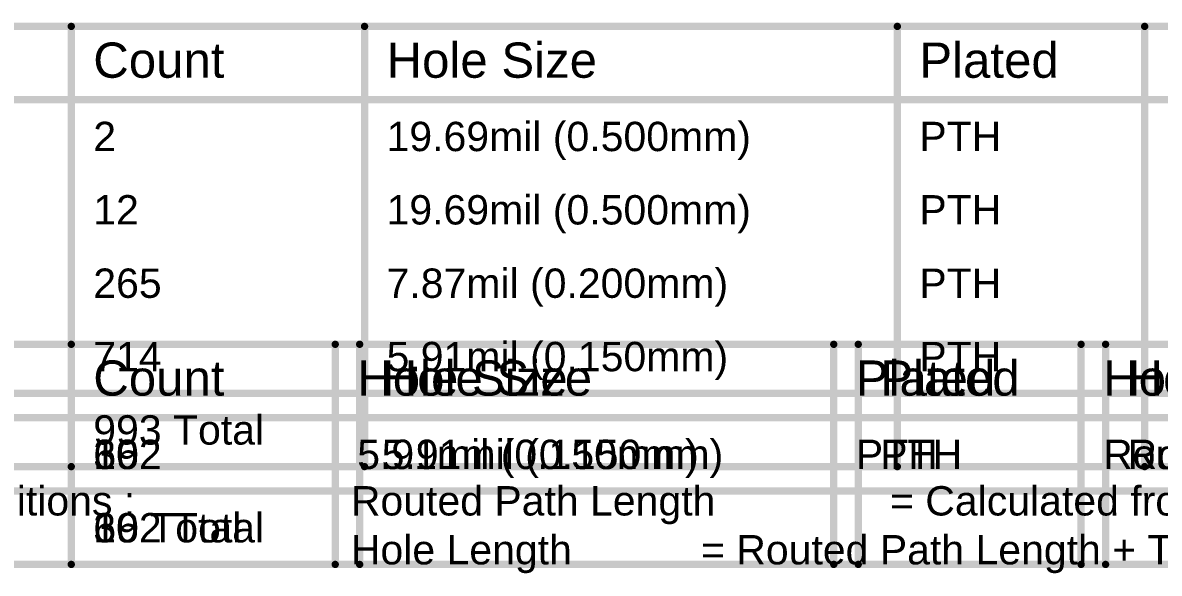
# Model space of a CAD drawing. Header units: inches. Extents: x -6 to 283, y -12 to 154.
# Drawn here: x 24.3 to 83.3, y 39.6 to 68.2 of the extents above; entities that cross this region are included whole.
import ezdxf

# ---------------------------------------------------------------- set-up
doc = ezdxf.new("R2010")
doc.units = ezdxf.units.IN
doc.layers.add('Drill Drawing', color=1, linetype='Continuous')
doc.styles.add('Arial', font='', dxfattribs={"height": 0.2})
doc.styles.get('Arial').set_extended_font_data('Arial')

msp = doc.modelspace()

# ---------------------------------------------------------------- linework, layer by layer
at = {"layer": 'Drill Drawing'}
for points in [[(12.823, 67.962, 0.381, 0.381, 0), (282.852, 67.962, 0.381, 0.381, 0)], [(26.816, 45.102, 0.381, 0.381, 0), (26.816, 67.962, 0.381, 0.381, 0)], [(42.052, 45.102, 0.381, 0.381, 0), (42.052, 67.962, 0.381, 0.381, 0)], [(69.729, 45.102, 0.381, 0.381, 0), (69.729, 67.962, 0.381, 0.381, 0)], [(82.579, 45.102, 0.381, 0.381, 0), (82.579, 67.962, 0.381, 0.381, 0)], [(12.823, 64.152, 0.381, 0.381, 0), (282.852, 64.152, 0.381, 0.381, 0)], [(12.823, 51.453, 0.381, 0.381, 0), (271.934, 51.453, 0.381, 0.381, 0)], [(12.823, 51.453, 0.381, 0.381, 0), (276.504, 51.453, 0.381, 0.381, 0)], [(12.823, 51.453, 0.381, 0.381, 0), (273.457, 51.453, 0.381, 0.381, 0)], [(26.816, 40.023, 0.381, 0.381, 0), (26.816, 51.453, 0.381, 0.381, 0)], [(26.816, 40.023, 0.381, 0.381, 0), (26.816, 51.453, 0.381, 0.381, 0)], [(26.816, 40.023, 0.381, 0.381, 0), (26.816, 51.453, 0.381, 0.381, 0)], [(40.528, 40.023, 0.381, 0.381, 0), (40.528, 51.453, 0.381, 0.381, 0)], [(40.528, 40.023, 0.381, 0.381, 0), (40.528, 51.453, 0.381, 0.381, 0)], [(41.798, 40.023, 0.381, 0.381, 0), (41.798, 51.453, 0.381, 0.381, 0)], [(66.429, 40.023, 0.381, 0.381, 0), (66.429, 51.453, 0.381, 0.381, 0)], [(66.429, 40.023, 0.381, 0.381, 0), (66.429, 51.453, 0.381, 0.381, 0)], [(67.698, 40.023, 0.381, 0.381, 0), (67.698, 51.453, 0.381, 0.381, 0)], [(79.278, 40.023, 0.381, 0.381, 0), (79.278, 51.453, 0.381, 0.381, 0)], [(79.278, 40.023, 0.381, 0.381, 0), (79.278, 51.453, 0.381, 0.381, 0)], [(80.547, 40.023, 0.381, 0.381, 0), (80.547, 51.453, 0.381, 0.381, 0)], [(12.823, 48.912, 0.381, 0.381, 0), (282.852, 48.912, 0.381, 0.381, 0)], [(12.823, 47.643, 0.381, 0.381, 0), (271.934, 47.643, 0.381, 0.381, 0)], [(12.823, 47.643, 0.381, 0.381, 0), (276.504, 47.643, 0.381, 0.381, 0)], [(12.823, 47.643, 0.381, 0.381, 0), (273.457, 47.643, 0.381, 0.381, 0)], [(12.823, 45.102, 0.381, 0.381, 0), (282.852, 45.102, 0.381, 0.381, 0)], [(12.823, 43.833, 0.381, 0.381, 0), (271.934, 43.833, 0.381, 0.381, 0)], [(12.823, 43.833, 0.381, 0.381, 0), (276.504, 43.833, 0.381, 0.381, 0)], [(12.823, 43.833, 0.381, 0.381, 0), (273.457, 43.833, 0.381, 0.381, 0)], [(12.823, 40.023, 0.381, 0.381, 0), (271.934, 40.023, 0.381, 0.381, 0)], [(12.823, 40.023, 0.381, 0.381, 0), (276.504, 40.023, 0.381, 0.381, 0)], [(12.823, 40.023, 0.381, 0.381, 0), (273.457, 40.023, 0.381, 0.381, 0)]]:
    msp.add_lwpolyline(points, format="xyseb", dxfattribs=at)
for points in [[(26.72, 67.962, 0.191, 0.191, 1), (26.911, 67.962, 0.191, 0.191, 1)], [(41.956, 67.962, 0.191, 0.191, 1), (42.147, 67.962, 0.191, 0.191, 1)], [(69.634, 67.962, 0.191, 0.191, 1), (69.825, 67.962, 0.191, 0.191, 1)], [(82.483, 67.962, 0.191, 0.191, 1), (82.674, 67.962, 0.191, 0.191, 1)], [(26.72, 51.453, 0.191, 0.191, 1), (26.911, 51.453, 0.191, 0.191, 1)], [(26.72, 51.453, 0.191, 0.191, 1), (26.911, 51.453, 0.191, 0.191, 1)], [(26.72, 51.453, 0.191, 0.191, 1), (26.911, 51.453, 0.191, 0.191, 1)], [(40.433, 51.453, 0.191, 0.191, 1), (40.623, 51.453, 0.191, 0.191, 1)], [(40.433, 51.453, 0.191, 0.191, 1), (40.623, 51.453, 0.191, 0.191, 1)], [(41.702, 51.453, 0.191, 0.191, 1), (41.893, 51.453, 0.191, 0.191, 1)], [(66.333, 51.453, 0.191, 0.191, 1), (66.524, 51.453, 0.191, 0.191, 1)], [(66.333, 51.453, 0.191, 0.191, 1), (66.524, 51.453, 0.191, 0.191, 1)], [(67.603, 51.453, 0.191, 0.191, 1), (67.793, 51.453, 0.191, 0.191, 1)], [(79.183, 51.453, 0.191, 0.191, 1), (79.373, 51.453, 0.191, 0.191, 1)], [(79.183, 51.453, 0.191, 0.191, 1), (79.373, 51.453, 0.191, 0.191, 1)], [(80.452, 51.453, 0.191, 0.191, 1), (80.643, 51.453, 0.191, 0.191, 1)], [(26.72, 45.102, 0.191, 0.191, 1), (26.911, 45.102, 0.191, 0.191, 1)], [(41.956, 45.102, 0.191, 0.191, 1), (42.147, 45.102, 0.191, 0.191, 1)], [(69.634, 45.102, 0.191, 0.191, 1), (69.825, 45.102, 0.191, 0.191, 1)], [(82.483, 45.102, 0.191, 0.191, 1), (82.674, 45.102, 0.191, 0.191, 1)], [(26.72, 40.023, 0.191, 0.191, 1), (26.911, 40.023, 0.191, 0.191, 1)], [(26.72, 40.023, 0.191, 0.191, 1), (26.911, 40.023, 0.191, 0.191, 1)], [(26.72, 40.023, 0.191, 0.191, 1), (26.911, 40.023, 0.191, 0.191, 1)], [(40.433, 40.023, 0.191, 0.191, 1), (40.623, 40.023, 0.191, 0.191, 1)], [(40.433, 40.023, 0.191, 0.191, 1), (40.623, 40.023, 0.191, 0.191, 1)], [(41.702, 40.023, 0.191, 0.191, 1), (41.893, 40.023, 0.191, 0.191, 1)], [(66.333, 40.023, 0.191, 0.191, 1), (66.524, 40.023, 0.191, 0.191, 1)], [(66.333, 40.023, 0.191, 0.191, 1), (66.524, 40.023, 0.191, 0.191, 1)], [(67.603, 40.023, 0.191, 0.191, 1), (67.793, 40.023, 0.191, 0.191, 1)], [(79.183, 40.023, 0.191, 0.191, 1), (79.373, 40.023, 0.191, 0.191, 1)], [(79.183, 40.023, 0.191, 0.191, 1), (79.373, 40.023, 0.191, 0.191, 1)], [(80.452, 40.023, 0.191, 0.191, 1), (80.643, 40.023, 0.191, 0.191, 1)]]:
    msp.add_lwpolyline(points, format="xyseb", close=True, dxfattribs=at)

# ---------------------------------------------------------------- texts
at = {"layer": 'Drill Drawing', "style": 'Arial'}
for s, height, p in [('Count', 1.8288, (27.959, 65.295)), ('Hole Size', 1.8288, (43.195, 65.295)), ('Plated', 1.8288, (70.872, 65.295)), ('2', 1.524, (27.959, 61.485)), ('19.69mil (0.500mm)', 1.524, (43.195, 61.485)), ('PTH', 1.524, (70.872, 61.485)), ('12', 1.524, (27.959, 57.675)), ('19.69mil (0.500mm)', 1.524, (43.195, 57.675)), ('PTH', 1.524, (70.872, 57.675)), ('265', 1.524, (27.959, 53.865)), ('7.87mil (0.200mm)', 1.524, (43.195, 53.865)), ('PTH', 1.524, (70.872, 53.865)), ('714', 1.524, (27.959, 50.055)), ('5.91mil (0.150mm)', 1.524, (43.195, 50.055)), ('PTH', 1.524, (70.872, 50.055)), ('Count', 1.8288, (27.959, 48.786)), ('Count', 1.8288, (27.959, 48.786)), ('Count', 1.8288, (27.959, 48.786)), ('Hole Size', 1.8288, (41.671, 48.786)), ('Hole Size', 1.8288, (41.671, 48.786)), ('Hole Size', 1.8288, (42.941, 48.786)), ('Plated', 1.8288, (67.572, 48.786)), ('Plated', 1.8288, (67.572, 48.786)), ('Plated', 1.8288, (68.841, 48.786)), ('Hole Type', 1.8288, (80.421, 48.786)), ('Hole Type', 1.8288, (80.421, 48.786)), ('Hole Type', 1.8288, (81.69, 48.786)), ('993 Total', 1.524, (27.959, 46.245)), ('39', 1.524, (27.959, 44.976)), ('60', 1.524, (27.959, 44.976)), ('162', 1.524, (27.959, 44.976)), ('5.91mil (0.150mm)', 1.524, (41.671, 44.976)), ('5.91mil (0.150mm)', 1.524, (41.671, 44.976)), ('5.91mil (0.150mm)', 1.524, (42.941, 44.976)), ('PTH', 1.524, (67.572, 44.976)), ('PTH', 1.524, (67.572, 44.976)), ('PTH', 1.524, (68.841, 44.976)), ('Round', 1.524, (80.421, 44.976)), ('Round', 1.524, (80.421, 44.976)), ('Round', 1.524, (81.69, 44.976)), ('Slot definitions :', 1.524, (15.109, 42.563)), ('Routed Path Length', 1.524, (41.34, 42.563)), ('= Calculated from tool start centre position to tool end centre position.', 1.524, (69.347, 42.563)), ('39 Total', 1.524, (27.959, 41.166)), ('60 Total', 1.524, (27.959, 41.166)), ('162 Total', 1.524, (27.959, 41.166)), ('Hole Length', 1.524, (41.34, 40.023)), (' = Routed Path Length + Tool Size = Slot length as defined in the PCB layout', 1.524, (58.937, 40.023))]:
    msp.add_text(s, height=height, dxfattribs=at).set_placement(p)

doc.saveas('drawing.dxf')
